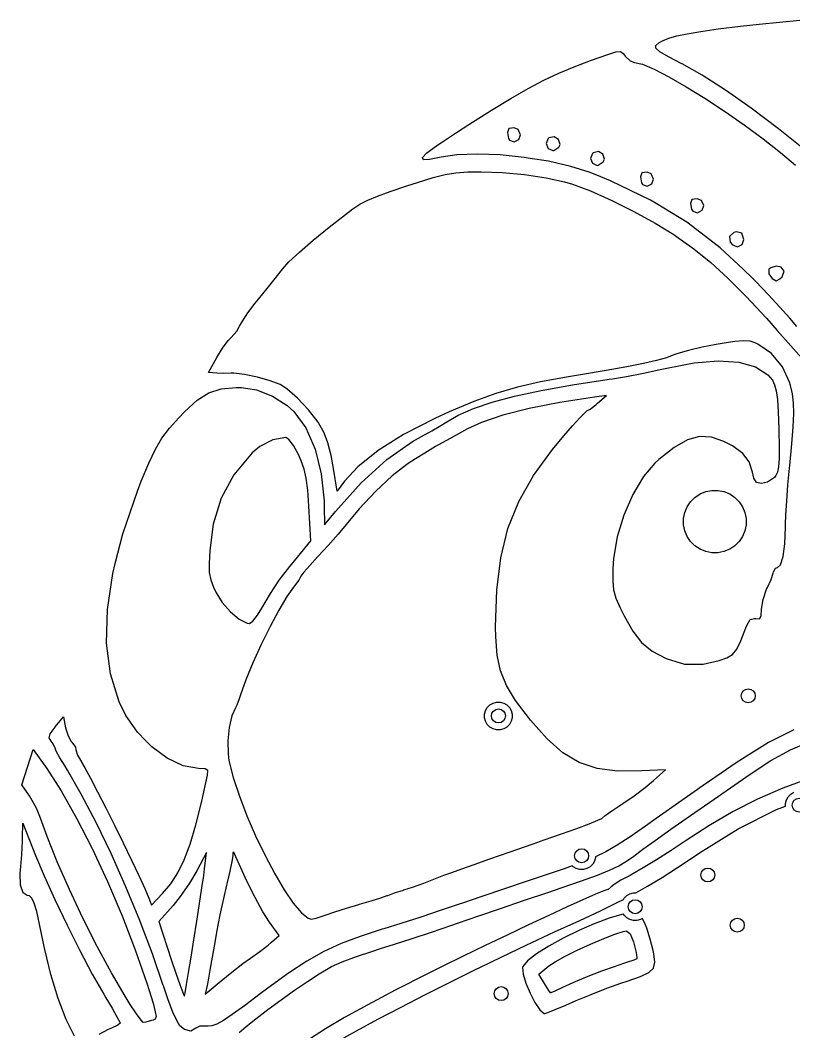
# Model space of a CAD drawing. Header units: inches. Extents: x -2.16 to 7.19, y -6.87 to -1.22.
# Drawn here: x 3.903 to 4.558, y -2.077 to -1.221 of the extents above; entities that cross this region are included whole.
import ezdxf

# ---------------------------------------------------------------- set-up
doc = ezdxf.new("R2010")
doc.units = ezdxf.units.IN
doc.header["$MEASUREMENT"] = 0
doc.layers.add('Front', color=13, linetype='CONTINUOUS', true_color=0xc83434)

msp = doc.modelspace()

# ---------------------------------------------------------------- linework, layer by layer
at = {"layer": 'Front', "linetype": 'CONTINUOUS'}
for p, q in [((4.51234, -1.22594), (4.52837, -1.22409)), ((4.52837, -1.22409), (4.56253, -1.22085)), ((4.45855, -1.23417), (4.46736, -1.23226)), ((4.46736, -1.23226), (4.47885, -1.23033)), ((4.47885, -1.23033), (4.49364, -1.22826)), ((4.49364, -1.22826), (4.51234, -1.22594)), ((4.44072, -1.24212), (4.44342, -1.23989)), ((4.44342, -1.23989), (4.44646, -1.23832)), ((4.44646, -1.23832), (4.45179, -1.23615)), ((4.45179, -1.23615), (4.45855, -1.23417)), ((4.3855, -1.25496), (4.40018, -1.2498)), ((4.40018, -1.2498), (4.40704, -1.24763)), ((4.40704, -1.24763), (4.41087, -1.24735)), ((4.41087, -1.24735), (4.41333, -1.24911)), ((4.41333, -1.24911), (4.41486, -1.25126)), ((4.4409, -1.24451), (4.44072, -1.24212)), ((4.44435, -1.24757), (4.4409, -1.24451)), ((4.4515, -1.25178), (4.44435, -1.24757)), ((4.37163, -1.26022), (4.3855, -1.25496)), ((4.41486, -1.25126), (4.4192, -1.25534)), ((4.4192, -1.25534), (4.42286, -1.25655)), ((4.42286, -1.25655), (4.42949, -1.25804)), ((4.42949, -1.25804), (4.43939, -1.26223)), ((4.46275, -1.25764), (4.4515, -1.25178)), ((4.46307, -1.2578), (4.46275, -1.25764)), ((4.48, -1.26735), (4.46307, -1.2578)), ((4.34596, -1.2717), (4.35869, -1.26567)), ((4.35869, -1.26567), (4.37163, -1.26022)), ((4.43939, -1.26223), (4.45193, -1.26871)), ((4.33271, -1.27869), (4.34596, -1.2717)), ((4.45193, -1.26871), (4.46645, -1.27708)), ((4.49969, -1.28003), (4.48, -1.26735)), ((4.31824, -1.28701), (4.33271, -1.27869)), ((4.46645, -1.27708), (4.48232, -1.28692)), ((4.52146, -1.29536), (4.49969, -1.28003)), ((4.30182, -1.29705), (4.31824, -1.28701)), ((4.48232, -1.28692), (4.49889, -1.29782)), ((4.28273, -1.30919), (4.30182, -1.29705)), ((4.49889, -1.29782), (4.51552, -1.30938)), ((4.54463, -1.31286), (4.52146, -1.29536)), ((4.27232, -1.31596), (4.28273, -1.30919)), ((4.51552, -1.30938), (4.53158, -1.32118)), ((4.26025, -1.3238), (4.27232, -1.31596)), ((4.31643, -1.31251), (4.31525, -1.31596)), ((4.31525, -1.31596), (4.31609, -1.32083)), ((4.32088, -1.312), (4.31643, -1.31251)), ((4.32445, -1.31332), (4.32088, -1.312)), ((4.3265, -1.31776), (4.32445, -1.31332)), ((4.325, -1.32169), (4.3265, -1.31776)), ((4.56852, -1.33206), (4.54463, -1.31286)), ((4.25538, -1.32706), (4.25801, -1.3253)), ((4.25801, -1.3253), (4.26025, -1.3238)), ((4.31609, -1.32083), (4.31701, -1.32247)), ((4.31701, -1.32247), (4.32109, -1.32381)), ((4.32109, -1.32381), (4.325, -1.32169)), ((4.34975, -1.32105), (4.34815, -1.3253)), ((4.34815, -1.3253), (4.34984, -1.3294)), ((4.3504, -1.32049), (4.34975, -1.32105)), ((4.35478, -1.31953), (4.3504, -1.32049)), ((4.35864, -1.32168), (4.35478, -1.31953)), ((4.35979, -1.32589), (4.35864, -1.32168)), ((4.35877, -1.3282), (4.35979, -1.32589)), ((4.53158, -1.32118), (4.54642, -1.33281)), ((4.24347, -1.33707), (4.24719, -1.33312)), ((4.24719, -1.33312), (4.25538, -1.32706)), ((4.27243, -1.33471), (4.25912, -1.33678)), ((4.28958, -1.3341), (4.27243, -1.33471)), ((4.30903, -1.33491), (4.28958, -1.3341)), ((4.32955, -1.33701), (4.30903, -1.33491)), ((4.34984, -1.3294), (4.35377, -1.33117)), ((4.35377, -1.33117), (4.35459, -1.33108)), ((4.35459, -1.33108), (4.35877, -1.3282)), ((4.38725, -1.33355), (4.38565, -1.3378)), ((4.3879, -1.33299), (4.38725, -1.33355)), ((4.39228, -1.33203), (4.3879, -1.33299)), ((4.39614, -1.33418), (4.39228, -1.33203)), ((4.39729, -1.33839), (4.39614, -1.33418)), ((4.54642, -1.33281), (4.559, -1.34352)), ((4.24422, -1.33895), (4.24347, -1.33707)), ((4.24944, -1.33883), (4.24422, -1.33895)), ((4.25912, -1.33678), (4.24944, -1.33883)), ((4.33452, -1.3378), (4.32955, -1.33701)), ((4.34991, -1.34027), (4.33452, -1.3378)), ((4.36889, -1.34457), (4.34991, -1.34027)), ((4.38565, -1.3378), (4.38734, -1.3419)), ((4.38734, -1.3419), (4.39127, -1.34367)), ((4.39127, -1.34367), (4.39209, -1.34358)), ((4.39209, -1.34358), (4.39627, -1.3407)), ((4.39627, -1.3407), (4.39729, -1.33839)), ((4.25239, -1.354), (4.26261, -1.35136)), ((4.26261, -1.35136), (4.27178, -1.34987)), ((4.27178, -1.34987), (4.28175, -1.34922)), ((4.28175, -1.34922), (4.29306, -1.34909)), ((4.29306, -1.34909), (4.31098, -1.34976)), ((4.31098, -1.34976), (4.32985, -1.35155)), ((4.32985, -1.35155), (4.34799, -1.35423)), ((4.38525, -1.34978), (4.36889, -1.34457)), ((4.39433, -1.35346), (4.38525, -1.34978)), ((4.42893, -1.35001), (4.42775, -1.35346)), ((4.43338, -1.3495), (4.42893, -1.35001)), ((4.43695, -1.35082), (4.43338, -1.3495)), ((4.439, -1.35526), (4.43695, -1.35082)), ((4.21609, -1.36582), (4.23012, -1.36109)), ((4.23012, -1.36109), (4.23931, -1.35809)), ((4.23931, -1.35809), (4.25239, -1.354)), ((4.34799, -1.35423), (4.3637, -1.35758)), ((4.3637, -1.35758), (4.37024, -1.35948)), ((4.37024, -1.35948), (4.38567, -1.3653)), ((4.40258, -1.3568), (4.39433, -1.35346)), ((4.43639, -1.37307), (4.40258, -1.3568)), ((4.42775, -1.35346), (4.42859, -1.35833)), ((4.42859, -1.35833), (4.42951, -1.35997)), ((4.42951, -1.35997), (4.43359, -1.36131)), ((4.43359, -1.36131), (4.4375, -1.35919)), ((4.4375, -1.35919), (4.439, -1.35526)), ((4.19724, -1.3732), (4.20543, -1.36973)), ((4.20543, -1.36973), (4.21609, -1.36582)), ((4.38567, -1.3653), (4.40355, -1.37329)), ((4.18456, -1.38051), (4.19058, -1.37666)), ((4.19058, -1.37666), (4.19724, -1.3732)), ((4.40355, -1.37329), (4.42229, -1.38263)), ((4.4411, -1.37596), (4.43639, -1.37307)), ((4.46697, -1.39177), (4.4411, -1.37596)), ((4.47143, -1.37251), (4.47025, -1.37596)), ((4.47025, -1.37596), (4.47109, -1.38083)), ((4.47588, -1.372), (4.47143, -1.37251)), ((4.47945, -1.37332), (4.47588, -1.372)), ((4.4815, -1.37776), (4.47945, -1.37332)), ((4.48, -1.38169), (4.4815, -1.37776)), ((4.16438, -1.396), (4.17824, -1.38515)), ((4.17824, -1.38515), (4.18456, -1.38051)), ((4.42229, -1.38263), (4.4403, -1.39253)), ((4.47109, -1.38083), (4.47201, -1.38247)), ((4.47201, -1.38247), (4.47609, -1.38381)), ((4.47609, -1.38381), (4.47795, -1.3828)), ((4.47795, -1.3828), (4.48, -1.38169)), ((4.4403, -1.39253), (4.45601, -1.4022)), ((4.48279, -1.40391), (4.46697, -1.39177)), ((4.15092, -1.40705), (4.16438, -1.396)), ((4.45601, -1.4022), (4.45839, -1.4038)), ((4.45839, -1.4038), (4.47308, -1.4144)), ((4.4954, -1.41358), (4.48279, -1.40391)), ((4.50673, -1.40056), (4.50313, -1.40391)), ((4.50313, -1.40391), (4.50384, -1.40867)), ((4.50908, -1.39991), (4.50673, -1.40056)), ((4.51362, -1.40117), (4.50908, -1.39991)), ((4.51525, -1.40643), (4.51362, -1.40117)), ((4.13939, -1.41706), (4.15092, -1.40705)), ((4.50384, -1.40867), (4.50556, -1.41085)), ((4.50556, -1.41085), (4.50999, -1.41265)), ((4.50999, -1.41265), (4.51388, -1.41058)), ((4.51388, -1.41058), (4.51525, -1.40643)), ((4.13049, -1.42541), (4.13939, -1.41706)), ((4.47308, -1.4144), (4.48726, -1.42593)), ((4.51469, -1.43166), (4.4954, -1.41358)), ((4.12495, -1.43147), (4.13049, -1.42541)), ((4.48726, -1.42593), (4.5017, -1.43909)), ((4.54275, -1.42905), (4.53799, -1.43028)), ((4.54686, -1.42988), (4.54275, -1.42905)), ((4.11872, -1.4394), (4.12384, -1.43292)), ((4.12384, -1.43292), (4.12495, -1.43147)), ((4.52275, -1.43922), (4.51469, -1.43166)), ((4.53799, -1.43028), (4.53644, -1.43166)), ((4.53644, -1.43166), (4.53656, -1.43535)), ((4.53656, -1.43535), (4.53915, -1.43947)), ((4.54575, -1.43985), (4.54766, -1.43791)), ((4.54942, -1.4332), (4.54686, -1.42988)), ((4.54766, -1.43791), (4.54942, -1.4332)), ((4.11197, -1.44785), (4.11872, -1.4394)), ((4.5017, -1.43909), (4.51714, -1.45458)), ((4.5254, -1.44194), (4.52275, -1.43922)), ((4.53585, -1.45287), (4.5254, -1.44194)), ((4.53915, -1.43947), (4.5426, -1.44154)), ((4.5426, -1.44154), (4.54275, -1.44155)), ((4.54275, -1.44155), (4.54575, -1.43985)), ((4.10474, -1.4568), (4.11197, -1.44785)), ((4.51714, -1.45458), (4.53434, -1.47311)), ((4.54582, -1.4636), (4.53585, -1.45287)), ((4.09576, -1.46855), (4.10198, -1.46027)), ((4.10198, -1.46027), (4.10474, -1.4568)), ((4.5543, -1.47301), (4.54582, -1.4636)), ((4.09108, -1.47544), (4.09576, -1.46855)), ((4.08646, -1.48413), (4.08878, -1.47975)), ((4.08878, -1.47975), (4.09108, -1.47544)), ((4.53434, -1.47311), (4.54347, -1.48332)), ((4.56025, -1.47999), (4.5543, -1.47301)), ((4.5543, -1.47301), (4.5543, -1.47301)), ((4.07907, -1.49197), (4.08169, -1.48935)), ((4.08169, -1.48935), (4.08646, -1.48413)), ((4.54347, -1.48332), (4.5665, -1.50934)), ((4.07417, -1.49847), (4.07907, -1.49197)), ((4.47991, -1.49765), (4.46856, -1.50033)), ((4.49194, -1.49527), (4.47991, -1.49765)), ((4.49692, -1.49441), (4.49194, -1.49527)), ((4.50769, -1.49278), (4.49692, -1.49441)), ((4.51517, -1.49219), (4.50769, -1.49278)), ((4.52053, -1.49258), (4.51517, -1.49219)), ((4.52494, -1.49392), (4.52053, -1.49258)), ((4.52726, -1.49498), (4.52494, -1.49392)), ((4.53858, -1.50298), (4.52726, -1.49498)), ((4.06244, -1.51905), (4.06937, -1.50632)), ((4.06937, -1.50632), (4.07417, -1.49847)), ((4.44977, -1.50648), (4.44136, -1.50887)), ((4.45618, -1.50413), (4.44977, -1.50648)), ((4.45956, -1.5029), (4.45618, -1.50413)), ((4.46856, -1.50033), (4.45956, -1.5029)), ((4.5479, -1.51416), (4.53858, -1.50298)), ((4.41644, -1.51421), (4.39882, -1.51739)), ((4.43044, -1.51141), (4.41644, -1.51421)), ((4.44136, -1.50887), (4.43044, -1.51141)), ((4.44463, -1.5165), (4.45009, -1.51522)), ((4.45009, -1.51522), (4.47322, -1.51076)), ((4.47322, -1.51076), (4.49367, -1.50914)), ((4.49367, -1.50914), (4.5111, -1.51032)), ((4.5111, -1.51032), (4.52518, -1.51427)), ((4.52518, -1.51427), (4.53554, -1.52094)), ((4.55392, -1.52704), (4.5479, -1.51416)), ((4.06947, -1.51949), (4.06244, -1.51905)), ((4.07514, -1.51971), (4.06947, -1.51949)), ((4.0815, -1.51965), (4.07514, -1.51971)), ((4.08372, -1.51963), (4.0815, -1.51965)), ((4.09293, -1.52065), (4.08372, -1.51963)), ((4.10396, -1.5229), (4.09293, -1.52065)), ((4.1147, -1.52592), (4.10396, -1.5229)), ((4.36525, -1.52297), (4.34324, -1.5269)), ((4.37705, -1.52105), (4.36525, -1.52297)), ((4.39882, -1.51739), (4.37705, -1.52105)), ((4.4043, -1.52427), (4.41611, -1.52232)), ((4.41611, -1.52232), (4.43035, -1.51957)), ((4.43035, -1.51957), (4.44463, -1.5165)), ((4.53554, -1.52094), (4.53943, -1.5256)), ((4.07308, -1.53295), (4.0859, -1.5317)), ((4.0859, -1.5317), (4.09025, -1.53163)), ((4.09025, -1.53163), (4.10307, -1.53358)), ((4.12304, -1.52921), (4.1147, -1.52592)), ((4.12871, -1.53286), (4.12304, -1.52921)), ((4.32383, -1.53133), (4.30551, -1.53673)), ((4.34324, -1.5269), (4.32383, -1.53133)), ((4.34372, -1.53415), (4.37026, -1.52943)), ((4.37026, -1.52943), (4.4013, -1.5247)), ((4.4013, -1.5247), (4.4043, -1.52427)), ((4.53943, -1.5256), (4.54135, -1.52935)), ((4.54135, -1.52935), (4.54273, -1.53443)), ((4.55476, -1.52999), (4.55392, -1.52704)), ((4.55636, -1.53715), (4.55476, -1.52999)), ((4.05282, -1.54255), (4.0626, -1.53633)), ((4.0626, -1.53633), (4.07308, -1.53295)), ((4.10307, -1.53358), (4.11659, -1.53892)), ((4.11659, -1.53892), (4.12892, -1.54679)), ((4.13785, -1.5408), (4.12871, -1.53286)), ((4.14708, -1.55071), (4.13785, -1.5408)), ((4.30551, -1.53673), (4.28677, -1.54358)), ((4.30235, -1.54398), (4.32124, -1.53896)), ((4.32124, -1.53896), (4.34372, -1.53415)), ((4.389, -1.53991), (4.35969, -1.5444)), ((4.399, -1.53856), (4.389, -1.53991)), ((4.3915, -1.54497), (4.399, -1.53856)), ((4.54273, -1.53443), (4.5437, -1.54174)), ((4.55728, -1.54477), (4.55636, -1.53715)), ((4.04208, -1.55231), (4.05282, -1.54255)), ((4.12892, -1.54679), (4.13449, -1.55187)), ((4.28677, -1.54358), (4.2661, -1.55235)), ((4.27356, -1.55513), (4.28661, -1.54933)), ((4.28661, -1.54933), (4.30235, -1.54398)), ((4.3337, -1.54951), (4.31145, -1.55515)), ((4.35969, -1.5444), (4.3337, -1.54951)), ((4.38522, -1.54992), (4.39, -1.54622)), ((4.39, -1.54622), (4.3915, -1.54497)), ((4.5437, -1.54174), (4.54435, -1.55219)), ((4.55751, -1.55374), (4.55728, -1.54477)), ((4.02933, -1.56602), (4.03721, -1.55728)), ((4.03721, -1.55728), (4.04208, -1.55231)), ((4.13449, -1.55187), (4.14472, -1.56595)), ((4.15511, -1.56113), (4.14708, -1.55071)), ((4.25391, -1.55791), (4.22748, -1.57134)), ((4.2661, -1.55235), (4.25391, -1.55791)), ((4.26275, -1.5615), (4.27356, -1.55513)), ((4.31145, -1.55515), (4.2934, -1.56119)), ((4.37046, -1.56405), (4.37668, -1.55723)), ((4.37668, -1.55723), (4.38099, -1.55279)), ((4.38099, -1.55279), (4.3826, -1.55146)), ((4.3826, -1.55146), (4.38522, -1.54992)), ((4.54435, -1.55219), (4.54482, -1.56668)), ((4.55707, -1.56497), (4.55751, -1.55374)), ((4.023, -1.57451), (4.02933, -1.56602)), ((4.14472, -1.56595), (4.15258, -1.5838)), ((4.16062, -1.57063), (4.15511, -1.56113)), ((4.25127, -1.56837), (4.2589, -1.56394)), ((4.2589, -1.56394), (4.26275, -1.5615)), ((4.2815, -1.56665), (4.26631, -1.57507)), ((4.2934, -1.56119), (4.2815, -1.56665)), ((4.36305, -1.57246), (4.37046, -1.56405)), ((4.54482, -1.56668), (4.54485, -1.56768)), ((4.55595, -1.57936), (4.55707, -1.56497)), ((4.01746, -1.58401), (4.023, -1.57451)), ((4.12774, -1.57405), (4.11679, -1.57611)), ((4.13031, -1.5757), (4.12774, -1.57405)), ((4.16069, -1.57079), (4.16062, -1.57063)), ((4.1634, -1.57864), (4.16069, -1.57079)), ((4.22748, -1.57134), (4.20583, -1.58493)), ((4.23499, -1.57741), (4.24275, -1.57303)), ((4.24275, -1.57303), (4.25127, -1.56837)), ((4.26631, -1.57507), (4.25457, -1.58172)), ((4.35338, -1.58403), (4.36305, -1.57246)), ((4.4779, -1.5731), (4.46768, -1.57593)), ((4.48789, -1.57368), (4.4779, -1.5731)), ((4.49842, -1.57741), (4.48789, -1.57368)), ((4.54485, -1.56768), (4.54512, -1.58184)), ((4.10584, -1.58161), (4.09928, -1.58708)), ((4.11679, -1.57611), (4.10584, -1.58161)), ((4.13429, -1.5809), (4.13031, -1.5757)), ((4.13854, -1.5885), (4.13429, -1.5809)), ((4.15258, -1.5838), (4.15784, -1.60464)), ((4.1661, -1.58916), (4.1634, -1.57864)), ((4.21331, -1.59261), (4.23499, -1.57741)), ((4.25457, -1.58172), (4.24531, -1.58716)), ((4.45645, -1.5824), (4.44345, -1.59276)), ((4.46768, -1.57593), (4.45645, -1.5824)), ((4.50563, -1.58112), (4.49842, -1.57741)), ((4.51453, -1.58744), (4.50563, -1.58112)), ((4.54512, -1.58184), (4.5451, -1.5919)), ((4.55416, -1.5978), (4.55595, -1.57936)), ((4.01192, -1.59577), (4.01746, -1.58401)), ((4.09928, -1.58708), (4.08397, -1.6057)), ((4.14093, -1.59369), (4.13854, -1.5885)), ((4.16821, -1.60013), (4.1661, -1.58916)), ((4.20583, -1.58493), (4.18873, -1.59885)), ((4.23757, -1.59197), (4.23038, -1.59671)), ((4.24531, -1.58716), (4.23757, -1.59197)), ((4.33728, -1.6062), (4.35338, -1.58403)), ((4.51989, -1.59456), (4.51453, -1.58744)), ((4.5451, -1.5919), (4.54469, -1.59873)), ((4.0056, -1.61103), (4.01192, -1.59577)), ((4.14344, -1.60072), (4.14093, -1.59369)), ((4.14515, -1.60856), (4.14344, -1.60072)), ((4.17119, -1.61929), (4.16821, -1.60013)), ((4.18873, -1.59885), (4.17759, -1.61104)), ((4.19167, -1.61226), (4.21331, -1.59261)), ((4.23025, -1.59679), (4.21786, -1.60643)), ((4.23038, -1.59671), (4.23025, -1.59679)), ((4.44012, -1.59571), (4.4303, -1.6071)), ((4.44345, -1.59276), (4.44012, -1.59571)), ((4.52258, -1.60343), (4.51989, -1.59456)), ((4.54469, -1.59873), (4.54383, -1.60321)), ((4.55262, -1.61417), (4.55395, -1.59991)), ((4.55395, -1.59991), (4.55416, -1.5978)), ((4.08397, -1.6057), (4.07312, -1.62547)), ((4.14635, -1.61861), (4.14515, -1.60856)), ((4.15784, -1.60464), (4.16025, -1.62771)), ((4.21786, -1.60643), (4.20404, -1.61931)), ((4.32485, -1.62826), (4.33728, -1.6062)), ((4.4303, -1.6071), (4.42136, -1.62217)), ((4.5237, -1.60854), (4.52258, -1.60343)), ((4.52602, -1.612), (4.5237, -1.60854)), ((4.5411, -1.60792), (4.53541, -1.61177)), ((4.54241, -1.60624), (4.5411, -1.60792)), ((4.54383, -1.60321), (4.54241, -1.60624)), ((4.00228, -1.61952), (4.0056, -1.61103)), ((4.16976, -1.63661), (4.19167, -1.61226)), ((4.17759, -1.61104), (4.17119, -1.61929)), ((4.53031, -1.61292), (4.52602, -1.612)), ((4.53541, -1.61177), (4.53031, -1.61292)), ((4.55154, -1.62784), (4.55262, -1.61417)), ((3.98986, -1.65567), (4.00228, -1.61952)), ((4.07312, -1.62547), (4.06636, -1.64727)), ((4.14731, -1.63226), (4.14635, -1.61861)), ((4.20404, -1.61931), (4.18991, -1.63435)), ((4.42136, -1.62217), (4.4138, -1.63962)), ((4.47024, -1.62833), (4.47392, -1.62465)), ((4.47392, -1.62465), (4.47825, -1.62176)), ((4.47825, -1.62176), (4.48307, -1.61976)), ((4.48307, -1.61976), (4.48817, -1.61875)), ((4.48817, -1.61875), (4.49338, -1.61875)), ((4.49338, -1.61875), (4.49849, -1.61976)), ((4.49849, -1.61976), (4.50331, -1.62176)), ((4.50331, -1.62176), (4.50764, -1.62465)), ((4.50764, -1.62465), (4.51132, -1.62833)), ((4.14904, -1.66157), (4.14731, -1.63226)), ((4.16025, -1.62771), (4.16037, -1.6328)), ((4.16037, -1.6328), (4.16052, -1.6478)), ((4.18991, -1.63435), (4.17878, -1.64761)), ((4.31578, -1.65114), (4.32485, -1.62826)), ((4.46535, -1.63748), (4.46734, -1.63267)), ((4.46734, -1.63267), (4.47024, -1.62833)), ((4.51132, -1.62833), (4.51422, -1.63267)), ((4.51422, -1.63267), (4.51621, -1.63748)), ((4.55079, -1.63947), (4.55154, -1.62784)), ((4.16052, -1.6478), (4.16976, -1.63661)), ((4.4138, -1.63962), (4.40815, -1.65815)), ((4.46433, -1.64259), (4.46535, -1.63748)), ((4.46433, -1.6478), (4.46433, -1.64259)), ((4.51621, -1.63748), (4.51723, -1.64259)), ((4.51723, -1.64259), (4.51723, -1.6478)), ((4.5505, -1.6476), (4.55079, -1.63947)), ((4.06636, -1.64727), (4.06344, -1.66957)), ((4.17878, -1.64761), (4.17206, -1.65569)), ((4.30971, -1.67579), (4.31578, -1.65114)), ((4.46535, -1.65291), (4.46433, -1.6478)), ((4.51723, -1.6478), (4.51621, -1.65291)), ((4.54985, -1.66406), (4.55048, -1.64994)), ((4.55048, -1.64994), (4.5505, -1.6476)), ((3.98353, -1.68059), (3.98986, -1.65567)), ((4.17206, -1.65569), (4.16359, -1.66533)), ((4.40815, -1.65815), (4.40494, -1.67646)), ((4.46734, -1.65772), (4.46535, -1.65291)), ((4.47024, -1.66205), (4.46734, -1.65772)), ((4.51422, -1.65772), (4.51132, -1.66205)), ((4.51621, -1.65291), (4.51422, -1.65772)), ((4.13777, -1.67515), (4.14904, -1.66157)), ((4.16359, -1.66533), (4.15514, -1.67454)), ((4.47392, -1.66573), (4.47024, -1.66205)), ((4.47825, -1.66863), (4.47392, -1.66573)), ((4.48307, -1.67062), (4.47825, -1.66863)), ((4.50331, -1.66863), (4.49849, -1.67062)), ((4.50764, -1.66573), (4.50331, -1.66863)), ((4.51132, -1.66205), (4.50764, -1.66573)), ((4.54845, -1.67481), (4.54985, -1.66406)), ((4.06344, -1.66957), (4.0629, -1.68059)), ((4.13124, -1.68315), (4.13777, -1.67515)), ((4.15463, -1.67508), (4.14804, -1.68221)), ((4.15514, -1.67454), (4.15463, -1.67508)), ((4.30631, -1.70314), (4.30971, -1.67579)), ((4.40494, -1.67646), (4.4044, -1.6853)), ((4.48817, -1.67164), (4.48307, -1.67062)), ((4.49338, -1.67164), (4.48817, -1.67164)), ((4.49849, -1.67062), (4.49338, -1.67164)), ((4.54637, -1.68165), (4.54845, -1.67481)), ((3.98139, -1.689), (3.98353, -1.68059)), ((4.0629, -1.68059), (4.0631, -1.68833)), ((4.12231, -1.69487), (4.13124, -1.68315)), ((4.14804, -1.68221), (4.14304, -1.68799)), ((4.4044, -1.6853), (4.40442, -1.69546)), ((4.54025, -1.68781), (4.54211, -1.68448)), ((4.54211, -1.68448), (4.54372, -1.68405)), ((4.54372, -1.68405), (4.54637, -1.68165)), ((3.97687, -1.7197), (3.98139, -1.689)), ((4.0631, -1.68833), (4.06431, -1.69451)), ((4.06431, -1.69451), (4.06676, -1.70081)), ((4.11483, -1.70601), (4.12231, -1.69487)), ((4.13879, -1.69482), (4.13519, -1.69969)), ((4.14025, -1.69194), (4.13879, -1.69482)), ((4.14045, -1.69146), (4.14025, -1.69194)), ((4.14304, -1.68799), (4.14045, -1.69146)), ((4.53525, -1.70089), (4.53841, -1.69417)), ((4.53841, -1.69417), (4.54014, -1.68882)), ((4.54014, -1.68882), (4.54025, -1.68781)), ((4.06676, -1.70081), (4.06865, -1.70479)), ((4.13433, -1.70073), (4.12874, -1.70864)), ((4.13519, -1.69969), (4.13433, -1.70073)), ((4.30525, -1.73413), (4.30631, -1.70314)), ((4.40442, -1.69546), (4.40517, -1.70307)), ((4.40517, -1.70307), (4.4071, -1.71003)), ((4.5315, -1.71103), (4.53457, -1.70226)), ((4.53457, -1.70226), (4.53525, -1.70089)), ((4.06865, -1.70479), (4.07409, -1.71356)), ((4.10752, -1.71842), (4.11483, -1.70601)), ((4.12874, -1.70864), (4.12198, -1.72011)), ((4.4071, -1.71003), (4.41069, -1.71827)), ((4.53025, -1.7194), (4.5315, -1.71103)), ((3.97626, -1.74795), (3.97687, -1.7197)), ((4.07409, -1.71356), (4.08108, -1.72162)), ((4.10391, -1.72427), (4.10752, -1.71842)), ((4.12198, -1.72011), (4.11457, -1.73404)), ((4.41069, -1.71827), (4.41404, -1.72501)), ((4.52998, -1.72485), (4.53025, -1.7194)), ((4.08108, -1.72162), (4.08845, -1.72789)), ((4.08845, -1.72789), (4.09504, -1.73125)), ((4.09983, -1.72952), (4.10391, -1.72427)), ((4.41404, -1.72501), (4.42137, -1.73804)), ((4.51776, -1.73314), (4.52055, -1.72807)), ((4.52055, -1.72807), (4.52435, -1.72708)), ((4.52435, -1.72708), (4.5253, -1.72728)), ((4.5253, -1.72728), (4.52858, -1.72746)), ((4.52858, -1.72746), (4.52998, -1.72485)), ((4.09504, -1.73125), (4.09705, -1.73155)), ((4.09705, -1.73155), (4.09983, -1.72952)), ((4.11457, -1.73404), (4.10708, -1.74928)), ((4.30536, -1.7427), (4.30525, -1.73413)), ((4.51286, -1.74598), (4.51701, -1.73519)), ((4.51701, -1.73519), (4.51776, -1.73314)), ((4.30652, -1.75837), (4.30536, -1.7427)), ((4.42137, -1.73804), (4.42885, -1.74751)), ((4.5093, -1.75315), (4.51286, -1.74598)), ((3.97956, -1.77392), (3.97626, -1.74795)), ((4.10708, -1.74928), (4.10004, -1.76472)), ((4.42885, -1.74751), (4.43779, -1.75472)), ((4.43779, -1.75472), (4.44948, -1.76098)), ((4.50556, -1.75768), (4.5093, -1.75315)), ((4.30935, -1.7716), (4.30652, -1.75837)), ((4.44948, -1.76098), (4.45033, -1.76137)), ((4.45033, -1.76137), (4.465, -1.76573)), ((4.48079, -1.76577), (4.49441, -1.76282)), ((4.49441, -1.76282), (4.50086, -1.76057)), ((4.50086, -1.76057), (4.50556, -1.75768)), ((4.10004, -1.76472), (4.09401, -1.77924)), ((4.3133, -1.78122), (4.30935, -1.7716)), ((4.465, -1.76573), (4.48079, -1.76577)), ((3.98674, -1.7978), (3.97956, -1.77392)), ((4.09401, -1.77924), (4.08952, -1.7917)), ((4.31438, -1.78385), (4.3133, -1.78122)), ((4.32212, -1.79653), (4.31438, -1.78385)), ((3.99242, -1.80937), (3.98674, -1.7978)), ((4.08844, -1.7953), (4.0864, -1.80064)), ((4.08952, -1.7917), (4.08844, -1.7953)), ((4.3331, -1.81108), (4.32212, -1.79653)), ((4.08517, -1.8028), (4.08217, -1.80947)), ((4.0864, -1.80064), (4.08517, -1.8028)), ((4.29595, -1.80813), (4.29674, -1.80515)), ((4.29674, -1.80515), (4.29829, -1.80248)), ((4.29829, -1.80248), (4.30047, -1.8003)), ((4.30047, -1.8003), (4.30314, -1.79876)), ((4.30314, -1.79876), (4.30611, -1.79796)), ((4.30611, -1.79796), (4.3092, -1.79796)), ((4.3092, -1.79796), (4.31218, -1.79876)), ((4.31218, -1.79876), (4.31485, -1.8003)), ((4.31485, -1.8003), (4.31703, -1.80248)), ((4.31703, -1.80248), (4.31857, -1.80515)), ((4.31857, -1.80515), (4.31937, -1.80813)), ((3.93283, -1.81895), (3.93981, -1.8104)), ((3.93981, -1.8104), (3.94154, -1.81963)), ((4.00237, -1.82351), (3.99242, -1.80937)), ((4.08217, -1.80947), (4.08, -1.81935)), ((4.29595, -1.81121), (4.29595, -1.80813)), ((4.29674, -1.81419), (4.29595, -1.81121)), ((4.29829, -1.81686), (4.29674, -1.81419)), ((4.31857, -1.81419), (4.31703, -1.81686)), ((4.31937, -1.81121), (4.31857, -1.81419)), ((4.31937, -1.80813), (4.31937, -1.81121)), ((4.33475, -1.81312), (4.3331, -1.81108)), ((4.34887, -1.82912), (4.33475, -1.81312)), ((3.92856, -1.82475), (3.93261, -1.81923)), ((3.93261, -1.81923), (3.93283, -1.81895)), ((3.94154, -1.81963), (3.94358, -1.82651)), ((4.00937, -1.83066), (4.00237, -1.82351)), ((4.08, -1.81935), (4.07886, -1.83066)), ((4.30047, -1.81904), (4.29829, -1.81686)), ((4.30314, -1.82058), (4.30047, -1.81904)), ((4.30611, -1.82138), (4.30314, -1.82058)), ((4.3092, -1.82138), (4.30611, -1.82138)), ((4.31218, -1.82058), (4.3092, -1.82138)), ((4.31485, -1.81904), (4.31218, -1.82058)), ((4.31703, -1.81686), (4.31485, -1.81904)), ((4.55753, -1.82144), (4.55025, -1.82496)), ((3.9276, -1.82819), (3.92856, -1.82475)), ((3.9293, -1.83095), (3.9276, -1.82819)), ((3.93116, -1.8332), (3.9293, -1.83095)), ((3.94358, -1.82651), (3.94633, -1.83135)), ((3.94633, -1.83135), (3.94677, -1.83176)), ((3.94677, -1.83176), (3.9498, -1.83615)), ((4.01437, -1.83578), (4.00937, -1.83066)), ((4.07886, -1.83066), (4.07898, -1.84166)), ((4.3623, -1.84096), (4.34887, -1.82912)), ((4.5434, -1.82841), (4.53629, -1.83228)), ((4.55025, -1.82496), (4.5434, -1.82841)), ((4.55478, -1.83833), (4.57102, -1.83137)), ((3.90944, -1.85295), (3.91423, -1.83797)), ((3.91423, -1.83797), (3.92561, -1.85413)), ((3.93275, -1.83685), (3.93116, -1.8332)), ((3.93366, -1.83938), (3.93275, -1.83685)), ((3.93667, -1.84506), (3.93366, -1.83938)), ((3.9498, -1.83615), (3.95025, -1.83834)), ((3.95025, -1.83834), (3.95161, -1.84288)), ((4.02754, -1.84544), (4.01437, -1.83578)), ((4.52846, -1.83688), (4.51947, -1.8425)), ((4.53629, -1.83228), (4.52846, -1.83688)), ((4.53821, -1.84752), (4.55478, -1.83833)), ((3.94105, -1.85229), (3.93667, -1.84506)), ((3.95161, -1.84288), (3.95489, -1.84863)), ((3.95489, -1.84863), (3.95491, -1.84866)), ((3.95491, -1.84866), (3.95792, -1.85365)), ((4.04101, -1.85177), (4.02754, -1.84544)), ((4.07898, -1.84166), (4.07975, -1.84743)), ((4.07975, -1.84743), (4.08334, -1.86174)), ((4.37604, -1.84913), (4.3623, -1.84096)), ((4.39108, -1.85407), (4.37604, -1.84913)), ((4.51947, -1.8425), (4.50885, -1.84945)), ((4.51972, -1.85961), (4.53821, -1.84752)), ((3.90465, -1.86793), (3.90944, -1.85295)), ((3.92561, -1.85413), (3.93788, -1.87315)), ((3.94314, -1.85562), (3.94105, -1.85229)), ((3.95485, -1.87587), (3.94314, -1.85562)), ((3.95792, -1.85365), (3.96263, -1.86232)), ((4.05391, -1.85405), (4.04101, -1.85177)), ((4.05949, -1.85435), (4.05391, -1.85405)), ((4.06187, -1.85592), (4.05949, -1.85435)), ((4.06167, -1.85967), (4.06187, -1.85592)), ((4.40841, -1.85627), (4.39108, -1.85407)), ((4.42902, -1.85619), (4.40841, -1.85627)), ((4.449, -1.85524), (4.42902, -1.85619)), ((4.439, -1.86433), (4.449, -1.85524)), ((4.50885, -1.84945), (4.49617, -1.85802)), ((3.96263, -1.86232), (3.96863, -1.87385)), ((4.05681, -1.88187), (4.06167, -1.85967)), ((4.08334, -1.86174), (4.08852, -1.87759)), ((4.43196, -1.87018), (4.439, -1.86433)), ((4.49617, -1.85802), (4.48096, -1.86852)), ((4.49017, -1.88), (4.51405, -1.86352)), ((4.51405, -1.86352), (4.51972, -1.85961)), ((4.57145, -1.86238), (4.54819, -1.87083)), ((3.91105, -1.87736), (3.90465, -1.86793)), ((3.93788, -1.87315), (3.95082, -1.89607)), ((3.96863, -1.87385), (3.9755, -1.88738)), ((4.42247, -1.87726), (4.43196, -1.87018)), ((4.48096, -1.86852), (4.46277, -1.88123)), ((4.54819, -1.87083), (4.52682, -1.88007)), ((4.55498, -1.87586), (4.55765, -1.87432)), ((3.91223, -1.87918), (3.91105, -1.87736)), ((3.91699, -1.88785), (3.91223, -1.87918)), ((3.96728, -1.89974), (3.95485, -1.87587)), ((4.05184, -1.90191), (4.05681, -1.88187)), ((4.08852, -1.87759), (4.09496, -1.89432)), ((4.41284, -1.88383), (4.42247, -1.87726)), ((4.46277, -1.88123), (4.44116, -1.89646)), ((4.4701, -1.89394), (4.49017, -1.88)), ((4.52682, -1.88007), (4.50631, -1.89056)), ((4.55046, -1.88369), (4.55126, -1.88071)), ((4.55126, -1.88071), (4.5528, -1.87804)), ((4.5528, -1.87804), (4.55498, -1.87586)), ((3.92041, -1.89605), (3.91699, -1.88785)), ((3.9755, -1.88738), (3.98284, -1.90209)), ((4.39796, -1.89399), (4.40367, -1.88992)), ((4.40367, -1.88992), (4.41134, -1.88481)), ((4.41134, -1.88481), (4.41284, -1.88383)), ((4.50631, -1.89056), (4.48564, -1.90273)), ((4.51061, -1.90515), (4.54278, -1.88888)), ((4.54278, -1.88888), (4.55046, -1.88592)), ((4.55046, -1.88592), (4.55046, -1.88369)), ((3.9052, -1.9128), (3.90529, -1.9003)), ((3.90529, -1.9003), (3.91612, -1.9278)), ((3.92593, -1.91174), (3.92041, -1.89605)), ((3.95082, -1.89607), (3.96399, -1.92195)), ((3.97997, -1.92621), (3.96728, -1.89974)), ((4.09496, -1.89432), (4.10232, -1.91127)), ((4.38436, -1.90093), (4.3917, -1.89799)), ((4.3917, -1.89799), (4.39518, -1.89634)), ((4.39518, -1.89634), (4.39534, -1.8962)), ((4.39534, -1.8962), (4.39796, -1.89399)), ((4.44116, -1.89646), (4.43198, -1.90295)), ((4.45354, -1.90554), (4.4701, -1.89394)), ((3.98284, -1.90209), (3.99022, -1.91712)), ((4.04698, -1.91826), (4.05184, -1.90191)), ((4.36102, -1.90952), (4.37389, -1.90486)), ((4.37389, -1.90486), (4.38436, -1.90093)), ((4.43198, -1.90295), (4.419, -1.912)), ((4.44021, -1.91501), (4.45354, -1.90554)), ((4.48564, -1.90273), (4.4665, -1.91518)), ((4.47775, -1.92552), (4.51061, -1.90515)), ((3.90461, -1.92689), (3.90515, -1.91574)), ((3.90515, -1.91574), (3.9052, -1.9128)), ((3.93451, -1.9332), (3.92593, -1.91174)), ((3.99022, -1.91712), (3.99723, -1.93165)), ((4.10232, -1.91127), (4.11025, -1.92779)), ((4.33716, -1.91788), (4.3465, -1.91463)), ((4.3465, -1.91463), (4.36102, -1.90952)), ((4.419, -1.912), (4.40822, -1.91905)), ((4.42983, -1.92254), (4.44021, -1.91501)), ((4.4665, -1.91518), (4.45391, -1.92351)), ((3.96399, -1.92195), (3.97696, -1.94981)), ((3.99247, -1.95426), (3.97997, -1.92621)), ((4.04197, -1.93158), (4.04698, -1.91826)), ((4.06083, -1.9253), (4.05266, -1.94085)), ((4.05916, -1.93905), (4.06083, -1.9253)), ((4.08309, -1.92541), (4.08292, -1.92802)), ((4.08382, -1.925), (4.08309, -1.92541)), ((4.08568, -1.92905), (4.08382, -1.925)), ((4.3003, -1.93071), (4.31678, -1.92496)), ((4.31678, -1.92496), (4.33716, -1.91788)), ((4.39845, -1.92469), (4.3898, -1.92888)), ((4.40822, -1.91905), (4.39845, -1.92469)), ((4.4221, -1.92834), (4.42983, -1.92254)), ((4.45391, -1.92351), (4.4414, -1.93147)), ((4.47418, -1.92794), (4.47775, -1.92552)), ((3.90368, -1.93723), (3.90461, -1.92689)), ((3.91612, -1.9278), (3.92334, -1.94505)), ((3.94481, -1.95665), (3.93451, -1.9332)), ((3.99723, -1.93165), (4.00346, -1.94482)), ((4.03655, -1.94254), (4.04197, -1.93158)), ((4.08223, -1.93285), (4.08056, -1.94093)), ((4.08292, -1.92802), (4.08223, -1.93285)), ((4.08824, -1.93504), (4.08568, -1.92905)), ((4.11025, -1.92779), (4.11843, -1.94321)), ((4.28713, -1.93533), (4.3003, -1.93071)), ((4.389, -1.9325), (4.38746, -1.93517)), ((4.3898, -1.92952), (4.389, -1.9325)), ((4.3898, -1.92888), (4.3898, -1.92952)), ((4.40959, -1.93647), (4.41614, -1.9326)), ((4.41614, -1.9326), (4.4221, -1.92834)), ((4.4414, -1.93147), (4.43018, -1.93833)), ((4.45917, -1.93795), (4.47418, -1.92794)), ((3.90317, -1.94304), (3.90368, -1.93723)), ((3.90349, -1.95286), (3.90317, -1.94304)), ((4.03048, -1.9518), (4.03655, -1.94254)), ((4.05266, -1.94085), (4.04638, -1.95133)), ((4.05839, -1.94478), (4.05916, -1.93905)), ((4.08056, -1.94093), (4.07824, -1.95072)), ((4.09483, -1.94941), (4.08824, -1.93504)), ((4.11843, -1.94321), (4.12649, -1.95689)), ((4.26158, -1.94456), (4.26836, -1.94205)), ((4.26836, -1.94205), (4.27668, -1.93904)), ((4.27668, -1.93904), (4.28713, -1.93533)), ((4.36316, -1.93909), (4.349, -1.94383)), ((4.37015, -1.9366), (4.36316, -1.93909)), ((4.3709, -1.93735), (4.37015, -1.9366)), ((4.37357, -1.93889), (4.3709, -1.93735)), ((4.37655, -1.93969), (4.37357, -1.93889)), ((4.37963, -1.93969), (4.37655, -1.93969)), ((4.38261, -1.93889), (4.37963, -1.93969)), ((4.38528, -1.93735), (4.38261, -1.93889)), ((4.38746, -1.93517), (4.38528, -1.93735)), ((4.39141, -1.94443), (4.40162, -1.94029)), ((4.40162, -1.94029), (4.40959, -1.93647)), ((4.42143, -1.94336), (4.419, -1.94464)), ((4.43018, -1.93833), (4.42143, -1.94336)), ((4.44606, -1.94639), (4.45917, -1.93795)), ((3.92334, -1.94505), (3.93247, -1.96514)), ((3.97696, -1.94981), (3.98927, -1.97871)), ((4.00346, -1.94482), (4.00848, -1.95581)), ((4.02349, -1.96003), (4.03048, -1.9518)), ((4.04638, -1.95133), (4.03849, -1.9625)), ((4.05688, -1.95511), (4.05839, -1.94478)), ((4.07824, -1.95072), (4.07765, -1.95302)), ((4.1018, -1.96333), (4.09483, -1.94941)), ((4.23512, -1.95453), (4.24449, -1.95118)), ((4.24449, -1.95118), (4.25025, -1.94896)), ((4.25025, -1.94896), (4.25574, -1.94679)), ((4.25574, -1.94679), (4.26158, -1.94456)), ((4.332, -1.94949), (4.31275, -1.95596)), ((4.349, -1.94383), (4.332, -1.94949)), ((4.36085, -1.95516), (4.3781, -1.94926)), ((4.3781, -1.94926), (4.39141, -1.94443)), ((4.41128, -1.94876), (4.40558, -1.95227)), ((4.419, -1.94464), (4.41128, -1.94876)), ((4.43391, -1.95378), (4.44606, -1.94639)), ((3.90552, -1.95926), (3.90349, -1.95286)), ((3.90911, -1.96155), (3.90552, -1.95926)), ((3.95624, -1.98093), (3.94481, -1.95665)), ((4.00431, -1.98287), (3.99247, -1.95426)), ((4.00848, -1.95581), (4.01188, -1.96378)), ((4.01427, -1.96976), (4.02349, -1.96003)), ((4.05487, -1.96832), (4.05688, -1.95511)), ((4.07765, -1.95302), (4.07503, -1.96409)), ((4.12649, -1.95689), (4.13412, -1.96817)), ((4.214, -1.96155), (4.21988, -1.95931)), ((4.21988, -1.95931), (4.22731, -1.95699)), ((4.22731, -1.95699), (4.22775, -1.95686)), ((4.22775, -1.95686), (4.23512, -1.95453)), ((4.31275, -1.95596), (4.29352, -1.96249)), ((4.32978, -1.96566), (4.34938, -1.95902)), ((4.34938, -1.95902), (4.36085, -1.95516)), ((4.39689, -1.9576), (4.38967, -1.96059)), ((4.40021, -1.95655), (4.39689, -1.9576)), ((4.40051, -1.95653), (4.40021, -1.95655)), ((4.40317, -1.95436), (4.40051, -1.95653)), ((4.40558, -1.95227), (4.40317, -1.95436)), ((4.41617, -1.96174), (4.41884, -1.9602)), ((4.41884, -1.9602), (4.42182, -1.9594)), ((4.42182, -1.9594), (4.42395, -1.9594)), ((4.42395, -1.9594), (4.43391, -1.95378)), ((3.911, -1.96193), (3.90911, -1.96155)), ((3.9131, -1.96388), (3.911, -1.96193)), ((3.91508, -1.96809), (3.9131, -1.96388)), ((3.91716, -1.97524), (3.91508, -1.96809)), ((3.93247, -1.96514), (3.94278, -1.98663)), ((4.01188, -1.96378), (4.01427, -1.96976)), ((4.03849, -1.9625), (4.0324, -1.96997)), ((4.05253, -1.98334), (4.05487, -1.96832)), ((4.07503, -1.96409), (4.07208, -1.97799)), ((4.10842, -1.9754), (4.1018, -1.96333)), ((4.13412, -1.96817), (4.14097, -1.97639)), ((4.19025, -1.96907), (4.19995, -1.96624)), ((4.19995, -1.96624), (4.20826, -1.96363)), ((4.20826, -1.96363), (4.21359, -1.96173)), ((4.21359, -1.96173), (4.214, -1.96155)), ((4.27525, -1.96875), (4.25936, -1.97415)), ((4.27658, -1.96829), (4.27525, -1.96875)), ((4.29352, -1.96249), (4.27658, -1.96829)), ((4.30947, -1.97258), (4.32978, -1.96566)), ((4.37911, -1.96524), (4.36578, -1.97129)), ((4.38967, -1.96059), (4.37911, -1.96524)), ((4.39401, -1.97463), (4.40881, -1.96739)), ((4.40881, -1.96739), (4.41335, -1.96502)), ((4.41335, -1.96502), (4.41399, -1.96392)), ((4.41399, -1.96392), (4.41617, -1.96174)), ((3.91957, -1.98598), (3.91716, -1.97524)), ((4.0324, -1.96997), (4.0203, -1.98355)), ((4.11397, -1.98421), (4.10842, -1.9754)), ((4.14097, -1.97639), (4.14669, -1.98089)), ((4.16208, -1.97794), (4.16924, -1.97545)), ((4.16924, -1.97545), (4.17916, -1.97232)), ((4.17916, -1.97232), (4.18973, -1.96922)), ((4.18973, -1.96922), (4.19025, -1.96907)), ((4.25936, -1.97415), (4.24202, -1.97989)), ((4.29027, -1.97915), (4.30947, -1.97258)), ((4.36578, -1.97129), (4.35028, -1.97846)), ((4.37646, -1.98284), (4.39401, -1.97463)), ((4.41352, -1.97748), (4.41199, -1.97769)), ((4.41399, -1.9783), (4.41352, -1.97748)), ((3.92254, -2.00099), (3.91957, -1.98598)), ((3.96826, -2.00484), (3.95624, -1.98093)), ((3.98927, -1.97871), (4.00049, -2.00766)), ((4.00456, -1.98355), (4.00431, -1.98287)), ((4.01503, -2.01102), (4.00456, -1.98355)), ((4.0203, -1.98355), (4.0309, -2.01582)), ((4.05003, -1.99905), (4.05253, -1.98334)), ((4.07208, -1.97799), (4.06923, -1.99265)), ((4.12209, -1.99563), (4.11397, -1.98421)), ((4.14669, -1.98089), (4.14917, -1.98155)), ((4.14917, -1.98155), (4.15363, -1.9807)), ((4.15363, -1.9807), (4.16033, -1.97858)), ((4.16033, -1.97858), (4.16208, -1.97794)), ((4.22521, -1.98532), (4.21088, -1.9898)), ((4.24202, -1.97989), (4.22521, -1.98532)), ((4.26747, -1.98702), (4.274, -1.98476)), ((4.274, -1.98476), (4.29027, -1.97915)), ((4.35028, -1.97846), (4.33316, -1.98648)), ((4.35525, -1.99251), (4.37646, -1.98284)), ((4.3888, -1.98554), (4.37557, -1.99135)), ((4.40123, -1.98084), (4.3888, -1.98554)), ((4.41199, -1.97769), (4.40123, -1.98084)), ((4.41617, -1.98048), (4.41399, -1.9783)), ((4.41884, -1.98202), (4.41617, -1.98048)), ((4.42182, -1.98282), (4.41884, -1.98202)), ((4.4249, -1.98282), (4.42182, -1.98282)), ((4.42788, -1.98202), (4.4249, -1.98282)), ((4.42944, -1.98112), (4.42788, -1.98202)), ((4.43186, -1.98577), (4.42944, -1.98112)), ((4.43318, -1.98924), (4.43186, -1.98577)), ((3.94278, -1.98663), (3.95358, -2.00809)), ((4.06923, -1.99265), (4.06765, -2.00155)), ((4.20938, -1.99025), (4.19083, -1.99622)), ((4.21088, -1.9898), (4.20938, -1.99025)), ((4.23463, -1.99803), (4.2511, -1.99257)), ((4.2511, -1.99257), (4.26747, -1.98702)), ((4.33316, -1.98648), (4.31502, -1.99509)), ((4.35033, -1.99476), (4.35525, -1.99251)), ((4.37557, -1.99135), (4.36244, -1.99784)), ((4.39672, -1.99803), (4.4063, -1.99426)), ((4.4063, -1.99426), (4.41333, -1.99199)), ((4.41333, -1.99199), (4.41592, -1.99155)), ((4.41592, -1.99155), (4.41905, -1.99394)), ((4.41905, -1.99394), (4.42191, -2.00071)), ((4.43609, -1.99859), (4.43318, -1.98924)), ((3.92385, -2.00746), (3.92254, -2.00099)), ((4.04763, -2.01383), (4.05, -1.99923)), ((4.05, -1.99923), (4.05003, -1.99905)), ((4.06765, -2.00155), (4.06554, -2.01374)), ((4.113, -2.00358), (4.11583, -2.0012)), ((4.11583, -2.0012), (4.12209, -1.99563)), ((4.17479, -2.0023), (4.16011, -2.00911)), ((4.19083, -1.99622), (4.17479, -2.0023)), ((4.20782, -2.00661), (4.21967, -2.00289)), ((4.21967, -2.00289), (4.23463, -1.99803)), ((4.31502, -1.99509), (4.29642, -2.00401)), ((4.33129, -2.00362), (4.35033, -1.99476)), ((4.36244, -1.99784), (4.35028, -2.00456)), ((4.37443, -2.00796), (4.38571, -2.00276)), ((4.38571, -2.00276), (4.39672, -1.99803)), ((4.42191, -2.00071), (4.42257, -2.0031)), ((4.42257, -2.0031), (4.42413, -2.00997)), ((4.4385, -2.00829), (4.43609, -1.99859)), ((3.92902, -2.02856), (3.92385, -2.00746)), ((3.95358, -2.00809), (3.96415, -2.0281)), ((3.9803, -2.0272), (3.96826, -2.00484)), ((4.00049, -2.00766), (4.01017, -2.03573)), ((4.02419, -2.03769), (4.01503, -2.01102)), ((4.09804, -2.01462), (4.10587, -2.00905)), ((4.10587, -2.00905), (4.113, -2.00358)), ((4.16011, -2.00911), (4.14561, -2.01727)), ((4.18757, -2.01338), (4.20057, -2.00891)), ((4.20057, -2.00891), (4.20782, -2.00661)), ((4.29642, -2.00401), (4.27794, -2.01298)), ((4.31059, -2.01351), (4.33129, -2.00362)), ((4.33997, -2.01106), (4.3324, -2.01691)), ((4.35028, -2.00456), (4.33997, -2.01106)), ((4.36401, -2.01309), (4.37443, -2.00796)), ((4.42413, -2.00997), (4.42482, -2.01442)), ((4.43906, -2.01103), (4.4385, -2.00829)), ((4.43991, -2.01808), (4.43906, -2.01103)), ((4.0309, -2.01582), (4.03479, -2.02745)), ((4.04552, -2.02667), (4.04763, -2.01383)), ((4.06554, -2.01374), (4.06359, -2.02479)), ((4.08204, -2.02653), (4.09159, -2.01923)), ((4.09159, -2.01923), (4.09804, -2.01462)), ((4.14561, -2.01727), (4.13014, -2.02739)), ((4.16657, -2.02174), (4.1756, -2.01789)), ((4.1756, -2.01789), (4.18757, -2.01338)), ((4.27794, -2.01298), (4.26015, -2.02172)), ((4.2919, -2.02262), (4.31059, -2.01351)), ((4.3324, -2.01691), (4.32846, -2.02167)), ((4.35035, -2.02111), (4.3556, -2.01765)), ((4.3556, -2.01765), (4.36401, -2.01309)), ((4.4161, -2.01839), (4.40775, -2.02118)), ((4.42218, -2.01628), (4.4161, -2.01839)), ((4.42474, -2.01526), (4.42218, -2.01628)), ((4.42482, -2.01442), (4.42474, -2.01526)), ((4.4388, -2.02306), (4.43991, -2.01808)), ((3.93527, -2.04872), (3.92902, -2.02856)), ((3.96415, -2.0281), (3.97379, -2.04522)), ((3.99181, -2.04682), (3.9803, -2.0272)), ((4.03479, -2.02745), (4.03812, -2.037)), ((4.04379, -2.03696), (4.04552, -2.02667)), ((4.06359, -2.02479), (4.06203, -2.03338)), ((4.07305, -2.03383), (4.08204, -2.02653)), ((4.13014, -2.02739), (4.11253, -2.04009)), ((4.14621, -2.03432), (4.15592, -2.02795)), ((4.15592, -2.02795), (4.16358, -2.02331)), ((4.16358, -2.02331), (4.16657, -2.02174)), ((4.24775, -2.0279), (4.22036, -2.04184)), ((4.26015, -2.02172), (4.24775, -2.0279)), ((4.26696, -2.03496), (4.28892, -2.02407)), ((4.28892, -2.02407), (4.2919, -2.02262)), ((4.32846, -2.02167), (4.32814, -2.02262)), ((4.32814, -2.02262), (4.32855, -2.02811)), ((4.32855, -2.02811), (4.33085, -2.03577)), ((4.34194, -2.02814), (4.35035, -2.02111)), ((4.34663, -2.03609), (4.34194, -2.02814)), ((4.39498, -2.02569), (4.38188, -2.03083)), ((4.4065, -2.02159), (4.39498, -2.02569)), ((4.40775, -2.02118), (4.4065, -2.02159)), ((4.42781, -2.0302), (4.435, -2.02683)), ((4.435, -2.02683), (4.4388, -2.02306)), ((4.01017, -2.03573), (4.01213, -2.04197)), ((4.03812, -2.037), (4.04059, -2.04368)), ((4.04259, -2.0439), (4.04379, -2.03696)), ((4.0596, -2.04521), (4.07305, -2.03383)), ((4.06203, -2.03338), (4.06118, -2.03775)), ((4.13524, -2.04188), (4.14621, -2.03432)), ((4.24541, -2.04583), (4.26696, -2.03496)), ((4.33085, -2.03577), (4.33442, -2.04427)), ((4.34742, -2.03741), (4.34663, -2.03609)), ((4.35034, -2.04214), (4.34742, -2.03741)), ((4.37057, -2.03568), (4.36199, -2.03955)), ((4.38188, -2.03083), (4.37057, -2.03568)), ((4.3994, -2.04015), (4.41116, -2.03584)), ((4.41116, -2.03584), (4.4165, -2.03404)), ((4.4165, -2.03404), (4.42781, -2.0302)), ((3.97379, -2.04522), (3.97553, -2.04814)), ((4.01213, -2.04197), (4.01548, -2.05289)), ((4.02433, -2.03812), (4.02419, -2.03769)), ((4.02838, -2.04995), (4.02433, -2.03812)), ((4.04059, -2.04368), (4.04191, -2.04665)), ((4.04204, -2.0467), (4.04233, -2.04521)), ((4.04233, -2.04521), (4.04259, -2.0439)), ((4.06118, -2.03775), (4.0596, -2.04521)), ((4.10627, -2.04479), (4.09276, -2.05492)), ((4.11253, -2.04009), (4.10627, -2.04479)), ((4.12377, -2.05005), (4.13524, -2.04188)), ((4.22036, -2.04184), (4.19712, -2.0541)), ((4.22494, -2.05632), (4.24541, -2.04583)), ((4.33442, -2.04427), (4.3386, -2.05228)), ((4.35173, -2.04405), (4.35034, -2.04214)), ((4.35199, -2.04396), (4.35173, -2.04405)), ((4.35543, -2.04247), (4.35199, -2.04396)), ((4.36199, -2.03955), (4.35543, -2.04247)), ((4.37352, -2.05058), (4.3862, -2.04532)), ((4.3862, -2.04532), (4.3994, -2.04015)), ((3.94214, -2.06657), (3.93527, -2.04872)), ((3.97553, -2.04814), (3.98081, -2.05705)), ((3.9962, -2.05377), (3.99181, -2.04682)), ((4.00143, -2.06166), (3.9962, -2.05377)), ((4.01548, -2.05289), (4.01742, -2.05996)), ((4.03236, -2.06029), (4.02838, -2.04995)), ((4.04191, -2.04665), (4.04204, -2.0467)), ((4.11259, -2.05826), (4.12377, -2.05005)), ((4.19712, -2.0541), (4.17761, -2.06493)), ((4.3386, -2.05228), (4.34275, -2.05845)), ((4.35573, -2.0581), (4.3646, -2.05439)), ((4.3646, -2.05439), (4.37352, -2.05058)), ((3.98081, -2.05705), (3.98494, -2.06427)), ((4.00534, -2.06703), (4.00143, -2.06166)), ((4.01742, -2.05996), (4.01804, -2.06408)), ((4.0358, -2.06802), (4.03236, -2.06029)), ((4.08253, -2.06233), (4.07498, -2.06739)), ((4.09276, -2.05492), (4.08253, -2.06233)), ((4.10246, -2.06596), (4.11259, -2.05826)), ((4.20626, -2.0661), (4.22494, -2.05632)), ((4.34275, -2.05845), (4.34624, -2.06145)), ((4.34624, -2.06145), (4.34683, -2.06155)), ((4.34683, -2.06155), (4.34947, -2.06062)), ((4.34947, -2.06062), (4.35573, -2.0581)), ((3.94918, -2.08078), (3.94214, -2.06657)), ((3.98566, -2.07135), (3.98039, -2.0739)), ((3.98494, -2.06427), (3.98736, -2.06878)), ((3.98775, -2.06975), (3.98566, -2.07135)), ((3.98736, -2.06878), (3.98775, -2.06975)), ((4.00728, -2.06901), (4.00534, -2.06703)), ((4.00931, -2.06872), (4.00728, -2.06901)), ((4.0143, -2.06756), (4.00931, -2.06872)), ((4.01563, -2.06718), (4.0143, -2.06756)), ((4.01742, -2.06618), (4.01563, -2.06718)), ((4.01804, -2.06408), (4.01742, -2.06618)), ((4.03827, -2.07207), (4.0358, -2.06802)), ((4.06947, -2.07049), (4.06538, -2.072)), ((4.07498, -2.06739), (4.06947, -2.07049)), ((4.09417, -2.07257), (4.10246, -2.06596)), ((4.17761, -2.06493), (4.16137, -2.07459)), ((4.19004, -2.0748), (4.20626, -2.0661)), ((3.9776, -2.07507), (3.96956, -2.07916)), ((3.98039, -2.0739), (3.9776, -2.07507)), ((4.04206, -2.075), (4.03827, -2.07207)), ((4.04761, -2.07639), (4.04206, -2.075)), ((4.05165, -2.07381), (4.04761, -2.07639)), ((4.05166, -2.0738), (4.05165, -2.07381)), ((4.05509, -2.0722), (4.05166, -2.0738)), ((4.06094, -2.07218), (4.05509, -2.0722)), ((4.06208, -2.0723), (4.06094, -2.07218)), ((4.06538, -2.072), (4.06208, -2.0723)), ((4.08849, -2.07754), (4.09417, -2.07257)), ((4.16137, -2.07459), (4.14796, -2.08334)), ((4.17698, -2.08209), (4.19004, -2.0748))]:
    msp.add_line(p, q, dxfattribs=at)
at = {"layer": 'Front'}
for centre in [(4.51903, -1.79268), (4.30766, -1.80967), (4.56217, -1.88523), (4.37809, -1.92798), (4.48481, -1.94428), (4.42336, -1.97111), (4.50977, -1.9867), (4.31, -2.04469)]:
    msp.add_circle(centre, 0.00591, dxfattribs=at)

doc.saveas('drawing.dxf')
